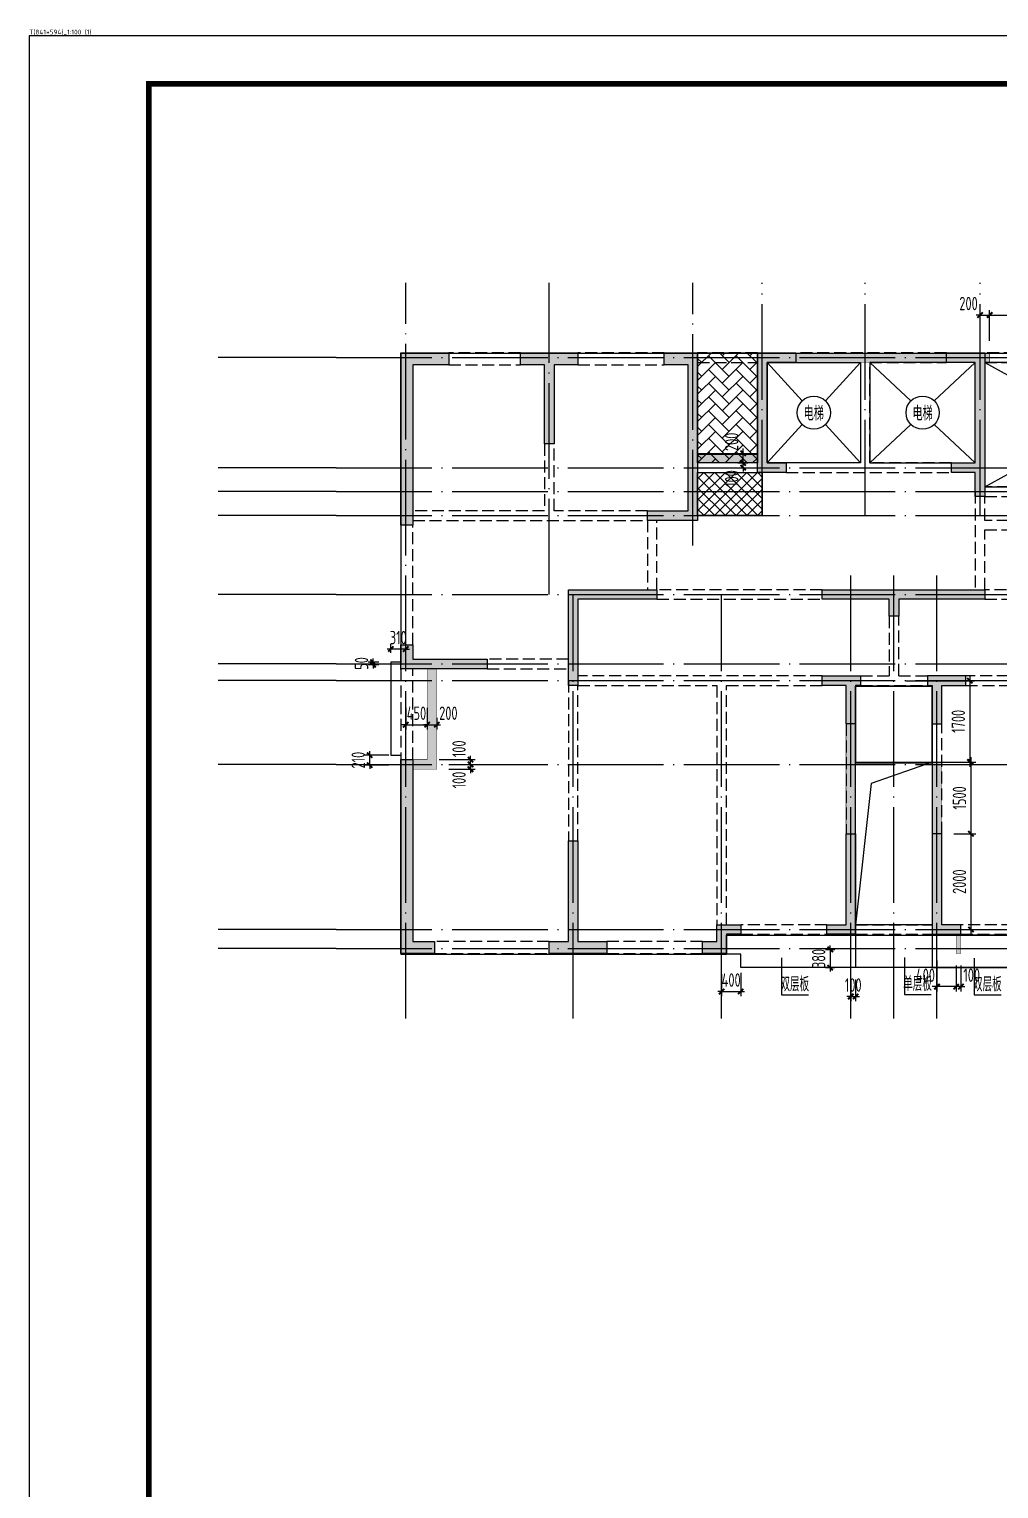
# Model space of a CAD drawing. Extents: x 154268 to 5133249, y -1832900 to 601179.
# Drawn here: x 638504 to 658761, y 570678 to 601179 of the extents above; entities that cross this region are included whole.
import ezdxf
from ezdxf.enums import TextEntityAlignment as Align

# ---------------------------------------------------------------- set-up
doc = ezdxf.new("R2010")
doc.units = 0
doc.header["$LTSCALE"] = 1000
doc.linetypes.add('DASH', pattern=[0.35, 0.25, -0.1])
doc.linetypes.add('DOTE', pattern=[2.42, 2, -0.2, 0.02, -0.2])
doc.layers.add('_TSZ_PLOT_MARK', color=1, linetype='Continuous', plot=False)
for name, color, linetype in [('A-ANNO-AXIS', 94, 'Continuous'), ('A-ANNO-DOTE', 15, 'DOTE'), ('A-ANNO-TITLE', 3, 'Continuous'), ('DIM', 3, 'Continuous'), ('HATCH', 254, 'Continuous'), ('S-BASE-SING-实线', 7, 'Continuous'), ('S-BEAM-实线', 4, 'Continuous'), ('S-FLOOR-楼板', 52, 'Continuous'), ('S-FLOOR-说明', 7, 'Continuous'), ('S-HOLE-洞口', 20, 'Continuous'), ('S-STAIR-实线', 7, 'Continuous'), ('S-WALL-砼墙', 60, 'Continuous'), ('一体浇筑', 1, 'Continuous')]:
    doc.layers.add(name, color=color, linetype=linetype)
doc.styles.add('_TSZ_PLOT_MARK', font='tssdeng.shx', dxfattribs={"width": 0.7, "bigfont": 'tssdchn.shx'})
doc.styles.add('DIM_FONT', font='SIMPLEX', dxfattribs={"width": 0.7, "bigfont": 'GBCBIG'})
doc.styles.add('TSSD_Dimension', font='tssdeng.shx', dxfattribs={"width": 0.7, "bigfont": 'Hztxt.shx'})
doc.styles.add('TSSD_Label', font='tssdeng.shx', dxfattribs={"width": 0.7, "bigfont": 'hztxt.shx'})
doc.dimstyles.new('TSSD_100_100$0', dxfattribs={"dimtxt": 280, "dimasz": 80, "dimexe": 100, "dimexo": 250, "dimgap": 100, "dimtad": 1, "dimdec": 0, "dimzin": 0, "dimdsep": 46, "dimtxsty": 'TSSD_Dimension', "dimblk": 'ARCHTICK', "dimcen": 0, "dimdle": 100, "dimclrd": 3, "dimclre": 3, "dimclrt": 7, "dimadec": 0, "dimazin": 0, "dimtfac": 1, "dimtdec": 0, "dimtix": 1, "dimtmove": 2, "dimatfit": 3, "dimldrblk": 'ARCHTICK', "dimfxl": 100, "dimtolj": 1, "dimtzin": 0, "dimarcsym": 0})

# ---------------------------------------------------------------- blocks, each defined once
blk = doc.blocks.new('T4zw1')
at = {"layer": 'A-ANNO-AXIS'}
for p, q in [((1554406, -2340387), (1551941, -2340387)), ((1554406, -2342687), (1551941, -2342687)), ((1554406, -2343187), (1551941, -2343187)), ((1554406, -2343687), (1551941, -2343687)), ((1554406, -2345337), (1551941, -2345337)), ((1554406, -2346787), (1551941, -2346787)), ((1554406, -2347137), (1551941, -2347137)), ((1554406, -2348887), (1551941, -2348887)), ((1554406, -2352337), (1551941, -2352337)), ((1554406, -2352737), (1551941, -2352737))]:
    blk.add_line(p, q, dxfattribs=at)
at = {"layer": 'A-ANNO-DOTE'}
for p, q in [((1555857, -2354199), (1555857, -2338823)), ((1558857, -2345337), (1558857, -2338823)), ((1561857, -2344316), (1561857, -2338823)), ((1563307, -2343687), (1563307, -2338823)), ((1565457, -2343687), (1565457, -2338823)), ((1567857, -2343687), (1567857, -2338823)), ((1554406, -2340387), (1601542, -2340387)), ((1554406, -2342687), (1596363, -2342687)), ((1554406, -2343187), (1601542, -2343187)), ((1554406, -2343687), (1601542, -2343687)), ((1565157, -2354199), (1565157, -2344891)), ((1566057, -2354199), (1566057, -2344891)), ((1566957, -2354199), (1566957, -2344891)), ((1554406, -2345337), (1601542, -2345337)), ((1559357, -2354199), (1559357, -2345337)), ((1562457, -2354199), (1562457, -2345337)), ((1554406, -2346787), (1601542, -2346787)), ((1554406, -2347137), (1601542, -2347137)), ((1554406, -2348887), (1601542, -2348887)), ((1554406, -2352337), (1601542, -2352337)), ((1554406, -2352737), (1601542, -2352737))]:
    blk.add_line(p, q, dxfattribs=at)
blk = doc.blocks.new('T4sbzpm1')
at = {"layer": 'S-BEAM-实线', "linetype": 'DASH'}
for p, q in [((2500, 12550), (1000, 12550)), ((5500, 12550), (3700, 12550)), ((7450, 12550), (6200, 12550)), ((11400, 12550), (8250, 12550)), ((16350, 12550), (12200, 12550)), ((1000, 12300), (2500, 12300)), ((3700, 12300), (5500, 12300)), ((6200, 12350), (7450, 12350)), ((8250, 12350), (9600, 12350)), ((9600, 12350), (9600, 10250)), ((9800, 10250), (9800, 12350)), ((9800, 12350), (11400, 12350)), ((12200, 12350), (16350, 12350)), ((3000, 10650), (3000, 9250)), ((3200, 9250), (3200, 10650)), ((7450, 10250), (6200, 10250)), ((9600, 10250), (8050, 10250)), ((11500, 10250), (9800, 10250)), ((6200, 10050), (7450, 10050)), ((8050, 10050), (11500, 10050)), ((12000, 9650), (12000, 7600)), ((15500, 9750), (12200, 9750)), ((12200, 9550), (13400, 9550)), ((12200, 9050), (12200, 9550)), ((3000, 9250), (250, 9250)), ((5150, 9250), (3200, 9250)), ((0, 8950), (0, 6450)), ((250, 9050), (5150, 9050)), ((250, 6450), (250, 8950)), ((5150, 9050), (5150, 7600)), ((5350, 7600), (5350, 9050)), ((13400, 9050), (12200, 9050)), ((12200, 8850), (16900, 8850)), ((12200, 7600), (12200, 8850)), ((8800, 7600), (5350, 7600)), ((5350, 7400), (8800, 7400)), ((16500, 7600), (12200, 7600)), ((12200, 7400), (16500, 7400)), ((10200, 7050), (10200, 5800)), ((10400, 5800), (10400, 7050)), ((3500, 6150), (1800, 6150)), ((0, 5950), (0, 4050)), ((250, 4050), (250, 5950)), ((1800, 5950), (3500, 5950)), ((8800, 5800), (3700, 5800)), ((9600, 5800), (10200, 5800)), ((10400, 5800), (11000, 5800)), ((16900, 5800), (11800, 5800)), ((3500, 5700), (3500, 2350)), ((3700, 5600), (6600, 5600)), ((3700, 2350), (3700, 5600)), ((6600, 5600), (6600, 600)), ((6800, 600), (6800, 5600)), ((6800, 5600), (8800, 5600)), ((9600, 5600), (11000, 5600)), ((11800, 5600), (13800, 5600)), ((9300, 4800), (9300, 2500)), ((9500, 2500), (9500, 4800)), ((11100, 4800), (11100, 2500)), ((11300, 2500), (11300, 4800)), ((8900, 600), (7100, 600)), ((7100, 400), (8900, 400)), ((9500, 600), (11100, 600)), ((9500, 400), (11100, 400)), ((13500, 600), (11700, 600)), ((11700, 400), (13500, 400)), ((3100, 250), (700, 250)), ((700, 0), (3100, 0)), ((6300, 250), (4300, 250)), ((4300, 0), (6300, 0))]:
    blk.add_line(p, q, dxfattribs=at)
at = {"layer": 'S-WALL-砼墙'}
for points in [[(0, 12550), (1000, 12550), (1000, 12300), (250, 12300), (250, 8950), (0, 8950)], [(2500, 12300), (2500, 12550), (3700, 12550), (3700, 12300), (3200, 12300), (3200, 10650), (3000, 10650), (3000, 12300)], [(5500, 12300), (5500, 12550), (6200, 12550), (6200, 9050), (5150, 9050), (5150, 9250), (6000, 9250), (6000, 12300)], [(7450, 12550), (8250, 12550), (8250, 12350), (7650, 12350), (7650, 10250), (8050, 10250), (8050, 10050), (7450, 10050)], [(11400, 12550), (12200, 12550), (12200, 9550), (12000, 9550), (12000, 10050), (11500, 10050), (11500, 10250), (12000, 10250), (12000, 12350), (11400, 12350)], [(3500, 7600), (5350, 7600), (5350, 7400), (3700, 7400), (3700, 5600), (3500, 5600)], [(8800, 7400), (8800, 7600), (12200, 7600), (12200, 7400), (10400, 7400), (10400, 7050), (10200, 7050), (10200, 7400)], [(0, 6450), (250, 6450), (250, 6150), (1800, 6150), (1800, 5950), (0, 5950)], [(8800, 5600), (8800, 5800), (9600, 5800), (9600, 5600), (9500, 5600), (9500, 4800), (9300, 4800), (9300, 5600)], [(11800, 5600), (11800, 5800), (11000, 5800), (11000, 5600), (11100, 5600), (11100, 4800), (11300, 4800), (11300, 5600)], [(0, 4050), (250, 4050), (250, 250), (700, 250), (700, 0), (0, 0)], [(8900, 400), (8900, 600), (9300, 600), (9300, 2500), (9500, 2500), (9500, 400)], [(11700, 400), (11700, 600), (11300, 600), (11300, 2500), (11100, 2500), (11100, 400)], [(3500, 2350), (3700, 2350), (3700, 250), (4300, 250), (4300, 0), (3100, 0), (3100, 250), (3500, 250)], [(6300, 0), (6300, 250), (6600, 250), (6600, 600), (7100, 600), (7100, 400), (6800, 400), (6800, 0)]]:
    blk.add_lwpolyline(points, close=True, dxfattribs=at)
blk = doc.blocks.new('T4bzdk1')
at = {"layer": 'S-FLOOR-楼板'}
h = blk.add_hatch(dxfattribs=at)
h.set_pattern_fill('AR-HBONE', color=253, scale=2)
h.set_pattern_definition([(45, (-3309822.9, 1944985.86), (3e-14, 287.368196), [609.6, -203.2]), (135, (-3309679.22, 1945129.54), (3e-14, 287.368196), [609.6, -203.2])])
h.paths.add_polyline_path([(6100, 12450), (7350, 12450), (7350, 10150), (6100, 10150)])
h = blk.add_hatch(dxfattribs=at)
h.set_pattern_fill('ANSI37', color=256, scale=50, style=0)
h.set_pattern_definition([(45, (-532680.68, 1976783.45), (-112.253202, 112.253202), []), (135, (-532680.68, 1976783.45), (-112.253202, -112.253202), [])])
h.paths.add_polyline_path([(6100, 9950), (7450, 9950), (7450, 9050), (6100, 9050)])
for points in [[(6100, 12450), (7350, 12450), (7350, 10150), (6100, 10150)], [(6100, 9950), (7450, 9950), (7450, 9050), (6100, 9050)]]:
    blk.add_lwpolyline(points, close=True, dxfattribs=at)
at = {"layer": 'S-HOLE-洞口'}
blk.add_lwpolyline([(9400, 3900), (11000, 3900), (11000, 500), (9400, 500)], close=True, dxfattribs=at)
blk.add_lwpolyline([(11000, 3900), (9724.8, 3448.3), (9400, 500)], dxfattribs=at)
at = {"layer": 'S-STAIR-实线'}
for p, q in [((7550, 12250), (8281.8, 11446.2)), ((9500, 12250), (8770.2, 11447.1)), ((9700, 12250), (10556, 11446.9)), ((11044, 11446.9), (11900, 12250)), ((12100, 12250), (14146.3, 11118)), ((8282.6, 10952.9), (7552.9, 10150)), ((8769.7, 10952.4), (9500, 10150)), ((9700, 10150), (10556, 10953.1)), ((11044, 10953.1), (11900, 10150)), ((12100, 9650), (14146.3, 10782))]:
    blk.add_line(p, q, dxfattribs=at)
for points in [[(7552.9, 12250), (9500, 12250), (9500, 10150), (7552.9, 10150)], [(11900, 12250), (9700, 12250), (9700, 10150), (11900, 10150)], [(16800, 12250), (12100, 12250), (12100, 9650), (16800, 9650)]]:
    blk.add_lwpolyline(points, close=True, dxfattribs=at)
at = {"layer": 'S-STAIR-实线', "linetype": 'Continuous'}
for centre in [(8526.4, 11200), (10800, 11200)]:
    blk.add_circle(centre, 347.1, dxfattribs=at)
at = {"layer": 'S-STAIR-实线', "linetype": 'Continuous', "style": 'TSSD_Label', "width": 0.7}
for p in [(8526.4, 11200), (10800, 11200)]:
    blk.add_text('电梯', height=300, dxfattribs=at).set_placement(p, align=Align.MIDDLE)
blk = doc.blocks.new('_ArchTick')
at = {"color": 0, "linetype": 'ByBlock', "const_width": 0.5}
blk.add_lwpolyline([(-0.71, -0.71), (0.71, 0.71)], dxfattribs=at)
blk = doc.blocks.new('*D5233')
at = {"layer": 'Defpoints', "color": 0, "transparency": 16777216}
for p in [(656570, 587565), (656570, 585865), (658155, 585865)]:
    blk.add_point(p, dxfattribs=at)
at = {"layer": 'DIM', "color": 3, "lineweight": -2, "transparency": 16777216}
for p, q in [((656820, 587565), (658255, 587565)), ((658155, 587665), (658155, 585765)), ((656820, 585865), (658255, 585865))]:
    blk.add_line(p, q, dxfattribs=at)
at = {"layer": 'DIM', "color": 3, "lineweight": -2, "transparency": 16777216, "xscale": 80, "yscale": 80, "zscale": 80}
for p, rotation in [((658155, 587565), 90), ((658155, 585865), 270)]:
    blk.add_blockref('_ArchTick', p, dxfattribs=dict(at, rotation=rotation))
at = {"layer": 'DIM', "color": 7, "transparency": 16777216, "insert": (657915, 586715), "char_height": 280, "attachment_point": 5, "rotation": 90, "style": 'TSSD_Dimension'}
blk.add_mtext('\\A1;1700', dxfattribs=at)
blk = doc.blocks.new('*D5356')
at = {"layer": 'Defpoints', "color": 0, "transparency": 16777216}
for p in [(646370, 587245), (646820, 587245), (646820, 586645)]:
    blk.add_point(p, dxfattribs=at)
at = {"layer": 'DIM', "color": 3, "lineweight": -2, "transparency": 16777216}
for p, q in [((646370, 586995), (646370, 586545)), ((646820, 586995), (646820, 586545)), ((646370, 586645), (646290, 586645)), ((646370, 586645), (646820, 586645)), ((646820, 586645), (646900, 586645))]:
    blk.add_line(p, q, dxfattribs=at)
at = {"layer": 'DIM', "color": 3, "lineweight": -2, "transparency": 16777216, "xscale": 80, "yscale": 80, "zscale": 80}
blk.add_blockref('_ArchTick', (646370, 586645), dxfattribs=at)
at = {"layer": 'DIM', "color": 3, "lineweight": -2, "transparency": 16777216, "xscale": 80, "yscale": 80, "zscale": 80, "rotation": 180}
blk.add_blockref('_ArchTick', (646820, 586645), dxfattribs=at)
at = {"layer": 'DIM', "color": 7, "transparency": 16777216, "insert": (646595, 586885), "char_height": 280, "attachment_point": 5, "style": 'TSSD_Dimension'}
blk.add_mtext('\\A1;450', dxfattribs=at)
blk = doc.blocks.new('*D5357')
at = {"layer": 'Defpoints', "color": 0, "transparency": 16777216}
for p in [(646820, 587245), (647020, 587039), (647020, 586645)]:
    blk.add_point(p, dxfattribs=at)
at = {"layer": 'DIM', "color": 3, "lineweight": -2, "transparency": 16777216}
for p, q in [((646820, 586995), (646820, 586545)), ((646820, 586645), (646740, 586645)), ((646820, 586645), (647020, 586645)), ((647020, 586789), (647020, 586545)), ((647020, 586645), (647100, 586645))]:
    blk.add_line(p, q, dxfattribs=at)
at = {"layer": 'DIM', "color": 3, "lineweight": -2, "transparency": 16777216, "xscale": 80, "yscale": 80, "zscale": 80}
blk.add_blockref('_ArchTick', (646820, 586645), dxfattribs=at)
at = {"layer": 'DIM', "color": 3, "lineweight": -2, "transparency": 16777216, "xscale": 80, "yscale": 80, "zscale": 80, "rotation": 180}
blk.add_blockref('_ArchTick', (647020, 586645), dxfattribs=at)
at = {"layer": 'DIM', "color": 7, "transparency": 16777216, "insert": (647261, 586885), "char_height": 280, "attachment_point": 5, "style": 'TSSD_Dimension'}
blk.add_mtext('\\A1;200', dxfattribs=at)
blk = doc.blocks.new('*D5358')
at = {"layer": 'Defpoints', "color": 0, "transparency": 16777216}
for p in [(647022, 585815), (647022, 585715), (647724, 585815)]:
    blk.add_point(p, dxfattribs=at)
at = {"layer": 'DIM', "color": 3, "lineweight": -2, "transparency": 16777216}
for p, q in [((647272, 585815), (647824, 585815)), ((647272, 585715), (647824, 585715)), ((647724, 585815), (647724, 585895)), ((647724, 585715), (647724, 585815)), ((647724, 585715), (647724, 585635))]:
    blk.add_line(p, q, dxfattribs=at)
at = {"layer": 'DIM', "color": 3, "lineweight": -2, "transparency": 16777216, "xscale": 80, "yscale": 80, "zscale": 80}
for p, rotation in [((647724, 585815), 270), ((647724, 585715), 90)]:
    blk.add_blockref('_ArchTick', p, dxfattribs=dict(at, rotation=rotation))
at = {"layer": 'DIM', "color": 7, "transparency": 16777216, "insert": (647484, 585489), "char_height": 280, "attachment_point": 5, "rotation": 90, "style": 'TSSD_Dimension'}
blk.add_mtext('\\A1;100', dxfattribs=at)
blk = doc.blocks.new('*D5359')
at = {"layer": 'Defpoints', "color": 0, "transparency": 16777216}
for p in [(646820, 585915), (647022, 585815), (647724, 585915)]:
    blk.add_point(p, dxfattribs=at)
at = {"layer": 'DIM', "color": 3, "lineweight": -2, "transparency": 16777216}
for p, q in [((647724, 585915), (647724, 585995)), ((647070, 585915), (647824, 585915)), ((647272, 585815), (647824, 585815)), ((647724, 585815), (647724, 585915)), ((647724, 585815), (647724, 585735))]:
    blk.add_line(p, q, dxfattribs=at)
at = {"layer": 'DIM', "color": 3, "lineweight": -2, "transparency": 16777216, "xscale": 80, "yscale": 80, "zscale": 80}
for p, rotation in [((647724, 585915), 270), ((647724, 585815), 90)]:
    blk.add_blockref('_ArchTick', p, dxfattribs=dict(at, rotation=rotation))
at = {"layer": 'DIM', "color": 7, "transparency": 16777216, "insert": (647484, 586141), "char_height": 280, "attachment_point": 5, "rotation": 90, "style": 'TSSD_Dimension'}
blk.add_mtext('\\A1;100', dxfattribs=at)
blk = doc.blocks.new('*D5343')
at = {"layer": 'Defpoints', "color": 0, "transparency": 16777216}
for p in [(657870, 581865), (657970, 581865), (657870, 581171)]:
    blk.add_point(p, dxfattribs=at)
at = {"layer": 'DIM', "color": 3, "lineweight": -2, "transparency": 16777216}
for p, q in [((657870, 581615), (657870, 581071)), ((657970, 581615), (657970, 581071)), ((657870, 581171), (657790, 581171)), ((657970, 581171), (657870, 581171)), ((657970, 581171), (658050, 581171))]:
    blk.add_line(p, q, dxfattribs=at)
at = {"layer": 'DIM', "color": 3, "lineweight": -2, "transparency": 16777216, "xscale": 80, "yscale": 80, "zscale": 80}
blk.add_blockref('_ArchTick', (657870, 581171), dxfattribs=at)
at = {"layer": 'DIM', "color": 3, "lineweight": -2, "transparency": 16777216, "xscale": 80, "yscale": 80, "zscale": 80, "rotation": 180}
blk.add_blockref('_ArchTick', (657970, 581171), dxfattribs=at)
at = {"layer": 'DIM', "color": 7, "transparency": 16777216, "insert": (658195, 581411), "char_height": 280, "attachment_point": 5, "style": 'TSSD_Dimension'}
blk.add_mtext('\\A1;100', dxfattribs=at)
blk = doc.blocks.new('*D5344')
at = {"layer": 'Defpoints', "color": 0, "transparency": 16777216}
for p in [(657470, 581965), (657870, 581865), (657470, 581171)]:
    blk.add_point(p, dxfattribs=at)
at = {"layer": 'DIM', "color": 3, "lineweight": -2, "transparency": 16777216}
for p, q in [((657470, 581715), (657470, 581071)), ((657870, 581615), (657870, 581071)), ((657970, 581171), (657370, 581171))]:
    blk.add_line(p, q, dxfattribs=at)
at = {"layer": 'DIM', "color": 3, "lineweight": -2, "transparency": 16777216, "xscale": 80, "yscale": 80, "zscale": 80, "rotation": 180}
blk.add_blockref('_ArchTick', (657470, 581171), dxfattribs=at)
at = {"layer": 'DIM', "color": 3, "lineweight": -2, "transparency": 16777216, "xscale": 80, "yscale": 80, "zscale": 80}
blk.add_blockref('_ArchTick', (657870, 581171), dxfattribs=at)
at = {"layer": 'DIM', "color": 7, "transparency": 16777216, "insert": (657229, 581411), "char_height": 280, "attachment_point": 5, "style": 'TSSD_Dimension'}
blk.add_mtext('\\A1;400', dxfattribs=at)
blk = doc.blocks.new('*D5365')
at = {"layer": 'Defpoints', "color": 0, "transparency": 16777216}
for p in [(653062, 592115), (653420, 592115), (653062, 592015)]:
    blk.add_point(p, dxfattribs=at)
at = {"layer": 'DIM', "color": 3, "lineweight": -2, "transparency": 16777216}
for p, q in [((653312, 592115), (653520, 592115)), ((653420, 592115), (653420, 592195)), ((653420, 592015), (653420, 592115)), ((653312, 592015), (653520, 592015)), ((653420, 592015), (653420, 591935))]:
    blk.add_line(p, q, dxfattribs=at)
at = {"layer": 'DIM', "color": 3, "lineweight": -2, "transparency": 16777216, "xscale": 80, "yscale": 80, "zscale": 80}
for p, rotation in [((653420, 592115), 270), ((653420, 592015), 90)]:
    blk.add_blockref('_ArchTick', p, dxfattribs=dict(at, rotation=rotation))
at = {"layer": 'DIM', "color": 7, "transparency": 16777216, "insert": (653180, 591789), "char_height": 280, "attachment_point": 5, "rotation": 90, "style": 'TSSD_Dimension'}
blk.add_mtext('\\A1;100', dxfattribs=at)
blk = doc.blocks.new('*D5366')
at = {"layer": 'Defpoints', "color": 0, "transparency": 16777216}
for p in [(653062, 592115), (653095, 592315), (653420, 592315)]:
    blk.add_point(p, dxfattribs=at)
at = {"layer": 'DIM', "color": 3, "lineweight": -2, "transparency": 16777216}
for p, q in [((653420, 592015), (653420, 592415)), ((653312, 592115), (653520, 592115)), ((653345, 592315), (653520, 592315))]:
    blk.add_line(p, q, dxfattribs=at)
at = {"layer": 'DIM', "color": 3, "lineweight": -2, "transparency": 16777216, "xscale": 80, "yscale": 80, "zscale": 80}
for p, rotation in [((653420, 592315), 90), ((653420, 592115), 270)]:
    blk.add_blockref('_ArchTick', p, dxfattribs=dict(at, rotation=rotation))
at = {"layer": 'DIM', "color": 7, "transparency": 16777216, "insert": (653180, 592556), "char_height": 280, "attachment_point": 5, "rotation": 90, "style": 'TSSD_Dimension'}
blk.add_mtext('\\A1;200', dxfattribs=at)
blk = doc.blocks.new('*D5367')
at = {"layer": 'Defpoints', "color": 0, "transparency": 16777216}
for p in [(657570, 585865), (657570, 584365), (658179, 584365)]:
    blk.add_point(p, dxfattribs=at)
at = {"layer": 'DIM', "color": 3, "lineweight": -2, "transparency": 16777216}
for p, q in [((658179, 585965), (658179, 584265)), ((657820, 585865), (658279, 585865)), ((657820, 584365), (658279, 584365))]:
    blk.add_line(p, q, dxfattribs=at)
at = {"layer": 'DIM', "color": 3, "lineweight": -2, "transparency": 16777216, "xscale": 80, "yscale": 80, "zscale": 80}
for p, rotation in [((658179, 585865), 90), ((658179, 584365), 270)]:
    blk.add_blockref('_ArchTick', p, dxfattribs=dict(at, rotation=rotation))
at = {"layer": 'DIM', "color": 7, "transparency": 16777216, "insert": (657939, 585115), "char_height": 280, "attachment_point": 5, "rotation": 90, "style": 'TSSD_Dimension'}
blk.add_mtext('\\A1;1500', dxfattribs=at)
blk = doc.blocks.new('*D5368')
at = {"layer": 'Defpoints', "color": 0, "transparency": 16777216}
for p in [(657570, 584365), (657470, 582365), (658179, 582365)]:
    blk.add_point(p, dxfattribs=at)
at = {"layer": 'DIM', "color": 3, "lineweight": -2, "transparency": 16777216}
for p, q in [((658179, 584465), (658179, 582265)), ((657820, 584365), (658279, 584365)), ((657720, 582365), (658279, 582365))]:
    blk.add_line(p, q, dxfattribs=at)
at = {"layer": 'DIM', "color": 3, "lineweight": -2, "transparency": 16777216, "xscale": 80, "yscale": 80, "zscale": 80}
for p, rotation in [((658179, 584365), 90), ((658179, 582365), 270)]:
    blk.add_blockref('_ArchTick', p, dxfattribs=dict(at, rotation=rotation))
at = {"layer": 'DIM', "color": 7, "transparency": 16777216, "insert": (657939, 583365), "char_height": 280, "attachment_point": 5, "rotation": 90, "style": 'TSSD_Dimension'}
blk.add_mtext('\\A1;2000', dxfattribs=at)
blk = doc.blocks.new('*D5381')
at = {"layer": 'Defpoints', "color": 0, "transparency": 16777216}
for p in [(658570, 595206), (658370, 594415), (658570, 594415)]:
    blk.add_point(p, dxfattribs=at)
at = {"layer": 'DIM', "color": 3, "lineweight": -2, "transparency": 16777216}
for p, q in [((658370, 595206), (658290, 595206)), ((658370, 594665), (658370, 595306)), ((658370, 595206), (658570, 595206)), ((658570, 594665), (658570, 595306)), ((658570, 595206), (658650, 595206))]:
    blk.add_line(p, q, dxfattribs=at)
at = {"layer": 'DIM', "color": 3, "lineweight": -2, "transparency": 16777216, "xscale": 80, "yscale": 80, "zscale": 80}
blk.add_blockref('_ArchTick', (658370, 595206), dxfattribs=at)
at = {"layer": 'DIM', "color": 3, "lineweight": -2, "transparency": 16777216, "xscale": 80, "yscale": 80, "zscale": 80, "rotation": 180}
blk.add_blockref('_ArchTick', (658570, 595206), dxfattribs=at)
at = {"layer": 'DIM', "color": 7, "transparency": 16777216, "insert": (658129, 595446), "char_height": 280, "attachment_point": 5, "style": 'TSSD_Dimension'}
blk.add_mtext('\\A1;200', dxfattribs=at)
blk = doc.blocks.new('*D5382')
at = {"layer": 'Defpoints', "color": 0, "transparency": 16777216}
for p in [(660170, 595206), (658570, 594415), (660170, 594415)]:
    blk.add_point(p, dxfattribs=at)
at = {"layer": 'DIM', "color": 3, "lineweight": -2, "transparency": 16777216}
for p, q in [((658470, 595206), (660270, 595206)), ((658570, 594665), (658570, 595306)), ((660170, 594665), (660170, 595306))]:
    blk.add_line(p, q, dxfattribs=at)
at = {"layer": 'DIM', "color": 3, "lineweight": -2, "transparency": 16777216, "xscale": 80, "yscale": 80, "zscale": 80, "rotation": 180}
blk.add_blockref('_ArchTick', (658570, 595206), dxfattribs=at)
at = {"layer": 'DIM', "color": 3, "lineweight": -2, "transparency": 16777216, "xscale": 80, "yscale": 80, "zscale": 80}
blk.add_blockref('_ArchTick', (660170, 595206), dxfattribs=at)
at = {"layer": 'DIM', "color": 7, "transparency": 16777216, "insert": (659370, 595446), "char_height": 280, "attachment_point": 5, "style": 'TSSD_Dimension'}
blk.add_mtext('\\A1;1600', dxfattribs=at)
blk = doc.blocks.new('*D4733')
at = {"layer": 'Defpoints', "color": 0, "transparency": 16777216}
for p in [(6700, -168), (7100, -140), (7100, -780)]:
    blk.add_point(p, dxfattribs=at)
at = {"layer": 'DIM', "color": 3, "lineweight": -2, "transparency": 16777216}
for p, q in [((6700, -418), (6700, -880)), ((7100, -390), (7100, -880)), ((6700, -780), (6620, -780)), ((6700, -780), (7100, -780)), ((7100, -780), (7180, -780))]:
    blk.add_line(p, q, dxfattribs=at)
at = {"layer": 'DIM', "color": 3, "lineweight": -2, "transparency": 16777216, "xscale": 80, "yscale": 80, "zscale": 80}
blk.add_blockref('_ArchTick', (6700, -780), dxfattribs=at)
at = {"layer": 'DIM', "color": 3, "lineweight": -2, "transparency": 16777216, "xscale": 80, "yscale": 80, "zscale": 80, "rotation": 180}
blk.add_blockref('_ArchTick', (7100, -780), dxfattribs=at)
at = {"layer": 'DIM', "color": 7, "transparency": 16777216, "insert": (6900, -540), "char_height": 280, "attachment_point": 5, "style": 'TSSD_Dimension'}
blk.add_mtext('\\A1;400', dxfattribs=at)
blk = doc.blocks.new('*D4734')
at = {"layer": 'Defpoints', "color": 0, "transparency": 16777216}
for p in [(8622, 100), (8622, -280), (8969, -280)]:
    blk.add_point(p, dxfattribs=at)
at = {"layer": 'DIM', "color": 3, "lineweight": -2, "transparency": 16777216}
for p, q in [((8872, 100), (9069, 100)), ((8969, 100), (8969, 180)), ((8969, 100), (8969, -280)), ((8872, -280), (9069, -280)), ((8969, -280), (8969, -360))]:
    blk.add_line(p, q, dxfattribs=at)
at = {"layer": 'DIM', "color": 3, "lineweight": -2, "transparency": 16777216, "xscale": 80, "yscale": 80, "zscale": 80}
for p, rotation in [((8969, 100), 270), ((8969, -280), 90)]:
    blk.add_blockref('_ArchTick', p, dxfattribs=dict(at, rotation=rotation))
at = {"layer": 'DIM', "color": 7, "transparency": 16777216, "insert": (8729, -90), "char_height": 280, "attachment_point": 5, "rotation": 90, "style": 'TSSD_Dimension'}
blk.add_mtext('\\A1;380', dxfattribs=at)
blk = doc.blocks.new('*D4735')
at = {"layer": 'Defpoints', "color": 0, "transparency": 16777216}
for p in [(9400, -280), (9500, -280), (9500, -884)]:
    blk.add_point(p, dxfattribs=at)
at = {"layer": 'DIM', "color": 3, "lineweight": -2, "transparency": 16777216}
for p, q in [((9400, -530), (9400, -984)), ((9500, -530), (9500, -984)), ((9400, -884), (9320, -884)), ((9400, -884), (9500, -884)), ((9500, -884), (9580, -884))]:
    blk.add_line(p, q, dxfattribs=at)
at = {"layer": 'DIM', "color": 3, "lineweight": -2, "transparency": 16777216, "xscale": 80, "yscale": 80, "zscale": 80}
blk.add_blockref('_ArchTick', (9400, -884), dxfattribs=at)
at = {"layer": 'DIM', "color": 3, "lineweight": -2, "transparency": 16777216, "xscale": 80, "yscale": 80, "zscale": 80, "rotation": 180}
blk.add_blockref('_ArchTick', (9500, -884), dxfattribs=at)
at = {"layer": 'DIM', "color": 7, "transparency": 16777216, "insert": (9450, -644), "char_height": 280, "attachment_point": 5, "style": 'TSSD_Dimension'}
blk.add_mtext('\\A1;100', dxfattribs=at)
blk = doc.blocks.new('*D4744')
at = {"layer": 'Defpoints', "color": 0, "transparency": 16777216}
for p in [(-652, 4160), (0, 4160), (0, 3950)]:
    blk.add_point(p, dxfattribs=at)
at = {"layer": 'DIM', "color": 3, "lineweight": -2, "transparency": 16777216}
for p, q in [((-250, 4160), (-752, 4160)), ((-652, 4160), (-652, 4240)), ((-652, 3950), (-652, 4160)), ((-250, 3950), (-752, 3950)), ((-652, 3950), (-652, 3870))]:
    blk.add_line(p, q, dxfattribs=at)
at = {"layer": 'DIM', "color": 3, "lineweight": -2, "transparency": 16777216, "xscale": 80, "yscale": 80, "zscale": 80}
for p, rotation in [((-652, 4160), 270), ((-652, 3950), 90)]:
    blk.add_blockref('_ArchTick', p, dxfattribs=dict(at, rotation=rotation))
at = {"layer": 'DIM', "color": 7, "transparency": 16777216, "insert": (-892, 4055), "char_height": 280, "attachment_point": 5, "rotation": 90, "style": 'TSSD_Dimension'}
blk.add_mtext('\\A1;210', dxfattribs=at)
blk = doc.blocks.new('*D4745')
at = {"layer": 'Defpoints', "color": 0, "transparency": 16777216}
for p in [(-583, 6050), (-210, 6100), (-210, 6050)]:
    blk.add_point(p, dxfattribs=at)
at = {"layer": 'DIM', "color": 3, "lineweight": -2, "transparency": 16777216}
for p, q in [((-583, 6100), (-583, 6180)), ((-460, 6100), (-683, 6100)), ((-460, 6050), (-683, 6050)), ((-583, 6100), (-583, 6050)), ((-583, 6050), (-583, 5970))]:
    blk.add_line(p, q, dxfattribs=at)
at = {"layer": 'DIM', "color": 3, "lineweight": -2, "transparency": 16777216, "xscale": 80, "yscale": 80, "zscale": 80}
for p, rotation in [((-583, 6100), 270), ((-583, 6050), 90)]:
    blk.add_blockref('_ArchTick', p, dxfattribs=dict(at, rotation=rotation))
at = {"layer": 'DIM', "color": 7, "transparency": 16777216, "insert": (-823, 6075), "char_height": 280, "attachment_point": 5, "rotation": 90, "style": 'TSSD_Dimension'}
blk.add_mtext('\\A1;50', dxfattribs=at)
blk = doc.blocks.new('*D4746')
at = {"layer": 'Defpoints', "color": 0, "transparency": 16777216}
for p in [(-210, 6376), (-210, 6050), (100, 6050)]:
    blk.add_point(p, dxfattribs=at)
at = {"layer": 'DIM', "color": 3, "lineweight": -2, "transparency": 16777216}
for p, q in [((-210, 6300), (-210, 6476)), ((100, 6300), (100, 6476)), ((-210, 6376), (-290, 6376)), ((100, 6376), (-210, 6376)), ((100, 6376), (180, 6376))]:
    blk.add_line(p, q, dxfattribs=at)
at = {"layer": 'DIM', "color": 3, "lineweight": -2, "transparency": 16777216, "xscale": 80, "yscale": 80, "zscale": 80}
blk.add_blockref('_ArchTick', (-210, 6376), dxfattribs=at)
at = {"layer": 'DIM', "color": 3, "lineweight": -2, "transparency": 16777216, "xscale": 80, "yscale": 80, "zscale": 80, "rotation": 180}
blk.add_blockref('_ArchTick', (100, 6376), dxfattribs=at)
at = {"layer": 'DIM', "color": 7, "transparency": 16777216, "insert": (-55, 6616), "char_height": 280, "attachment_point": 5, "style": 'TSSD_Dimension'}
blk.add_mtext('\\A1;310', dxfattribs=at)
blk = doc.blocks.new('2T4bx')
at = {"color": 1}
for points in [[(0, 4050), (0, 4050), (0, 0), (6800, 0), (6800, 400), (9500, 400), (9500, 5600), (11100, 5600), (11100, 400), (13800, 400)], [(17100, 12550), (7450, 12550), (7450, 10450), (6200, 10450), (6200, 12550), (0, 12550), (0, 6050)], [(0, 5950), (0, 5950), (0, 6100), (-210, 6100), (-210, 4160), (0, 4160), (0, 4050), (0, 4050)]]:
    blk.add_lwpolyline(points, dxfattribs=at)
at = {"color": 2}
for points in [[(6200, 10450), (7450, 10450), (7450, 12550), (6200, 12550)], [(9500, 400), (9500, -280), (7100, -280), (7100, 0), (6800, 0), (6800, 400)], [(7100, -280), (7100, 0), (6800, 0), (6800, 400), (13800, 400), (13800, 0), (14300, 0), (14300, -280)], [(11100, 400), (11100, 0), (11100, 0), (11100, -280), (14300, -280), (14300, 0), (13800, 0), (13800, 400)]]:
    blk.add_lwpolyline(points, close=True, dxfattribs=at)
at = {"color": 1}
blk.add_lwpolyline([(9500, 4000), (11100, 4000), (11100, 5600), (9500, 5600)], close=True, dxfattribs=at)
at = {"layer": 'S-BASE-SING-实线', "color": 3}
for p, q in [((7953.7, -79.4), (7953.7, -847.4)), ((10518.7, -71.4), (10518.7, -839.4)), ((11977, -82.3), (11977, -850.3)), ((7953.7, -847.4), (8516.3, -847.4)), ((10518.7, -839.4), (11081.2, -839.4)), ((11977, -850.3), (12539.5, -850.3))]:
    blk.add_line(p, q, dxfattribs=at)
at = {"layer": 'S-FLOOR-说明', "style": 'DIM_FONT', "width": 0.7}
for s, p in [('双层板', (8229.3, -775.9)), ('单层板', (10794.2, -768)), ('双层板', (12252.5, -778.9))]:
    blk.add_text(s, height=300, dxfattribs=at).set_placement(p, align=Align.CENTER)
at = {"layer": 'DIM'}
for base, p1, p2, picture, middle in [((-210, 6376), (100, 6050), (-210, 6050), '*D4746', (-55, 6616)), ((7100, -779.6), (6700, -167.5), (7100, -140), '*D4733', (6900, -539.6)), ((9500, -883.6), (9400, -280), (9500, -280), '*D4735', (9450, -643.6))]:
    dim = blk.add_linear_dim(base=base, p1=p1, p2=p2, dimstyle='TSSD_100_100$0', dxfattribs=at)
    dim.commit()
    dim.dimension.update_dxf_attribs({"geometry": picture, "text_midpoint": middle})
for base, p1, p2, picture, middle in [((-582.6, 6050), (-210, 6100), (-210, 6050), '*D4745', (-822.6, 6075)), ((-651.6, 4160), (0, 3950), (0, 4160), '*D4744', (-891.6, 4055)), ((8968.6, -280), (8621.8, 100), (8621.8, -280), '*D4734', (8728.6, -90))]:
    dim = blk.add_linear_dim(base=base, p1=p1, p2=p2, angle=90, dimstyle='TSSD_100_100$0', dxfattribs=at)
    dim.commit()
    dim.dimension.update_dxf_attribs({"geometry": picture, "text_midpoint": middle})

msp = doc.modelspace()

# ---------------------------------------------------------------- hatches: boundary and pattern name
at = {"layer": 'HATCH'}
h = msp.add_hatch(color=253, dxfattribs=at)
h.paths.add_polyline_path([(672269.6, 581865.2), (672269.6, 582065.2), (671969.6, 582065.2), (671969.6, 582465.2), (671469.6, 582465.2), (671469.6, 582265.2), (671769.6, 582265.2), (671769.6, 581865.2)])
h.paths.add_polyline_path([(674969.6, 584365.2), (674769.6, 584365.2), (674769.6, 582065.2), (674269.6, 582065.2), (674269.6, 581865.2), (675569.6, 581865.2), (675569.6, 582065.2), (674969.6, 582065.2)])
h.paths.add_polyline_path([(675369.6, 589265.2), (675369.6, 589465.2), (674769.6, 589465.2), (674769.6, 587465.2), (674969.6, 587465.2), (674969.6, 589265.2)])
h.paths.add_polyline_path([(675519.6, 594215.2), (675519.6, 594415.2), (674769.6, 594415.2), (674769.6, 591615.2), (673419.6, 591615.2), (673419.6, 591415.2), (674769.6, 591415.2), (674769.6, 590715.2), (674969.6, 590715.2), (674969.6, 591415.2), (676369.6, 591415.2), (676369.6, 591615.2), (674969.6, 591615.2), (674969.6, 594215.2)])
h.paths.add_polyline_path([(680469.6, 594415.2), (679669.6, 594415.2), (679669.6, 591415.2), (679869.6, 591415.2), (679869.6, 591915.2), (680369.6, 591915.2), (680369.6, 592115.2), (679869.6, 592115.2), (679869.6, 594215.2), (680469.6, 594215.2)])
h.paths.add_polyline_path([(684419.6, 594415.2), (683619.6, 594415.2), (683619.6, 594215.2), (684219.6, 594215.2), (684219.6, 592115.2), (683819.6, 592115.2), (683819.6, 591915.2), (684419.6, 591915.2)])
h.paths.add_polyline_path([(683069.6, 589265.2), (683069.6, 589465.2), (679669.6, 589465.2), (679669.6, 589265.2), (681469.6, 589265.2), (681469.6, 588915.2), (681669.6, 588915.2), (681669.6, 589265.2)])
h.paths.add_polyline_path([(677569.6, 581865.2), (677569.6, 582065.2), (677869.6, 582065.2), (677869.6, 582465.2), (678369.6, 582465.2), (678369.6, 582265.2), (678069.6, 582265.2), (678069.6, 581865.2)])
h.paths.add_polyline_path([(680169.6, 582265.2), (680169.6, 582465.2), (680569.6, 582465.2), (680569.6, 584365.2), (680769.6, 584365.2), (680769.6, 582265.2)])
h.paths.add_polyline_path([(682969.6, 582265.2), (682969.6, 582465.2), (682569.6, 582465.2), (682569.6, 584365.2), (682369.6, 584365.2), (682369.6, 582265.2)])
h.paths.add_polyline_path([(680069.6, 587465.2), (680069.6, 587665.2), (680869.6, 587665.2), (680869.6, 587465.2), (680769.6, 587465.2), (680769.6, 586665.2), (680569.6, 586665.2), (680569.6, 587465.2)])
h.paths.add_polyline_path([(683069.6, 587465.2), (683069.6, 587665.2), (682269.6, 587665.2), (682269.6, 587465.2), (682369.6, 587465.2), (682369.6, 586665.2), (682569.6, 586665.2), (682569.6, 587465.2)])
h.paths.add_polyline_path([(685569.6, 581865.2), (685569.6, 582115.2), (685269.6, 582115.2), (685269.6, 582465.2), (684769.6, 582465.2), (684769.6, 582265.2), (685069.6, 582265.2), (685069.6, 581865.2)])
h.paths.add_polyline_path([(688369.6, 584215.2), (688169.6, 584215.2), (688169.6, 582115.2), (687569.6, 582115.2), (687569.6, 581865.2), (688769.6, 581865.2), (688769.6, 582115.2), (688369.6, 582115.2)])
h.paths.add_polyline_path([(688369.6, 589465.2), (686519.6, 589465.2), (686519.6, 589265.2), (688169.6, 589265.2), (688169.6, 587465.2), (688369.6, 587465.2)])
h.paths.add_polyline_path([(686369.6, 594165.2), (686369.6, 594415.2), (685669.6, 594415.2), (685669.6, 590915.2), (686719.6, 590915.2), (686719.6, 591115.2), (685869.6, 591115.2), (685869.6, 594165.2)])
h.paths.add_polyline_path([(689369.6, 594165.2), (689369.6, 594415.2), (688169.6, 594415.2), (688169.6, 594165.2), (688669.6, 594165.2), (688669.6, 592515.2), (688869.6, 592515.2), (688869.6, 594165.2)])
h.paths.add_polyline_path([(691869.6, 594415.2), (690869.6, 594415.2), (690869.6, 594165.2), (691619.6, 594165.2), (691619.6, 590815.2), (691869.6, 590815.2)])
h.paths.add_polyline_path([(691869.6, 588315.2), (691619.6, 588315.2), (691619.6, 588015.2), (690069.6, 588015.2), (690069.6, 587815.2), (691869.6, 587815.2)])
h.paths.add_polyline_path([(691869.6, 585915.2), (691619.6, 585915.2), (691619.6, 582115.2), (691169.6, 582115.2), (691169.6, 581865.2), (691869.6, 581865.2)])
h.paths.add_polyline_path([(668969.6, 584965.2), (669169.6, 584965.2), (669169.6, 582465.2), (669669.6, 582465.2), (669669.6, 582265.2), (668469.6, 582265.2), (668469.6, 582465.2), (668969.6, 582465.2)])
h.paths.add_polyline_path([(668169.6, 591415.2), (668169.6, 591615.2), (669969.6, 591615.2), (669969.6, 591415.2), (669169.6, 591415.2), (669169.6, 588015.2), (668969.6, 588015.2), (668969.6, 591415.2)])
h.paths.add_polyline_path([(665869.6, 581865.2), (665869.6, 582065.2), (666169.6, 582065.2), (666169.6, 582465.2), (666669.6, 582465.2), (666669.6, 582265.2), (666369.6, 582265.2), (666369.6, 581865.2)])
h.paths.add_polyline_path([(663169.6, 584365.2), (663369.6, 584365.2), (663369.6, 582065.2), (663869.6, 582065.2), (663869.6, 581865.2), (662569.6, 581865.2), (662569.6, 582065.2), (663169.6, 582065.2)])
h.paths.add_polyline_path([(662769.6, 589265.2), (662769.6, 589465.2), (663369.6, 589465.2), (663369.6, 587465.2), (663169.6, 587465.2), (663169.6, 589265.2)])
h.paths.add_polyline_path([(662619.6, 594215.2), (662619.6, 594415.2), (663369.6, 594415.2), (663369.6, 591615.2), (664719.6, 591615.2), (664719.6, 591415.2), (663369.6, 591415.2), (663369.6, 590715.2), (663169.6, 590715.2), (663169.6, 591415.2), (661769.6, 591415.2), (661769.6, 591615.2), (663169.6, 591615.2), (663169.6, 594215.2)])
h.paths.add_polyline_path([(657669.6, 594415.2), (658469.6, 594415.2), (658469.6, 591415.2), (658269.6, 591415.2), (658269.6, 591915.2), (657769.6, 591915.2), (657769.6, 592115.2), (658269.6, 592115.2), (658269.6, 594215.2), (657669.6, 594215.2)])
h.paths.add_polyline_path([(653719.6, 594415.2), (654519.6, 594415.2), (654519.6, 594215.2), (653919.6, 594215.2), (653919.6, 592115.2), (654319.6, 592115.2), (654319.6, 591915.2), (653719.6, 591915.2)])
h.paths.add_polyline_path([(655069.6, 589265.2), (655069.6, 589465.2), (658469.6, 589465.2), (658469.6, 589265.2), (656669.6, 589265.2), (656669.6, 588915.2), (656469.6, 588915.2), (656469.6, 589265.2)])
h.paths.add_polyline_path([(660569.6, 581865.2), (660569.6, 582065.2), (660269.6, 582065.2), (660269.6, 582465.2), (659769.6, 582465.2), (659769.6, 582265.2), (660069.6, 582265.2), (660069.6, 581865.2)])
h.paths.add_polyline_path([(657969.6, 582265.2), (657969.6, 582465.2), (657569.6, 582465.2), (657569.6, 584365.2), (657369.6, 584365.2), (657369.6, 582265.2)])
h.paths.add_polyline_path([(655169.6, 582265.2), (655169.6, 582465.2), (655569.6, 582465.2), (655569.6, 584365.2), (655769.6, 584365.2), (655769.6, 582265.2)])
h.paths.add_polyline_path([(658069.6, 587465.2), (658069.6, 587665.2), (657269.6, 587665.2), (657269.6, 587465.2), (657369.6, 587465.2), (657369.6, 586665.2), (657569.6, 586665.2), (657569.6, 587465.2)])
h.paths.add_polyline_path([(655069.6, 587465.2), (655069.6, 587665.2), (655869.6, 587665.2), (655869.6, 587465.2), (655769.6, 587465.2), (655769.6, 586665.2), (655569.6, 586665.2), (655569.6, 587465.2)])
h.paths.add_polyline_path([(652569.6, 581865.2), (652569.6, 582115.2), (652869.6, 582115.2), (652869.6, 582465.2), (653369.6, 582465.2), (653369.6, 582265.2), (653069.6, 582265.2), (653069.6, 581865.2)])
h.paths.add_polyline_path([(649769.6, 584215.2), (649969.6, 584215.2), (649969.6, 582115.2), (650569.6, 582115.2), (650569.6, 581865.2), (649369.6, 581865.2), (649369.6, 582115.2), (649769.6, 582115.2)])
h.paths.add_polyline_path([(649769.6, 589465.2), (651619.6, 589465.2), (651619.6, 589265.2), (649969.6, 589265.2), (649969.6, 587465.2), (649769.6, 587465.2)])
h.paths.add_polyline_path([(651769.6, 594165.2), (651769.6, 594415.2), (652469.6, 594415.2), (652469.6, 590915.2), (651419.6, 590915.2), (651419.6, 591115.2), (652269.6, 591115.2), (652269.6, 594165.2)])
h.paths.add_polyline_path([(648769.6, 594165.2), (648769.6, 594415.2), (649969.6, 594415.2), (649969.6, 594165.2), (649469.6, 594165.2), (649469.6, 592515.2), (649269.6, 592515.2), (649269.6, 594165.2)])
h.paths.add_polyline_path([(646269.6, 594415.2), (647269.6, 594415.2), (647269.6, 594165.2), (646519.6, 594165.2), (646519.6, 590815.2), (646269.6, 590815.2)])
h.paths.add_polyline_path([(646269.6, 588315.2), (646519.6, 588315.2), (646519.6, 588015.2), (648069.6, 588015.2), (648069.6, 587815.2), (646269.6, 587815.2)])
h.paths.add_polyline_path([(646269.6, 585915.2), (646519.6, 585915.2), (646519.6, 582115.2), (646969.6, 582115.2), (646969.6, 581865.2), (646269.6, 581865.2)])
h = msp.add_hatch(dxfattribs=at)
h.set_pattern_fill('ARMORED', color=256, scale=30, style=0)
h.set_pattern_definition([(50, (-3130232.09, 2526935.15), (215.178055, -18.8256405), [22.5, -247.5]), (355, (-3130232.1, 2526935.15), (-41.6254, 225.65764), [18, -198]), (100.4514, (-3130214.16, 2526933.58), (173.552815, 206.831863), [19.122057, -210.342634]), (46.1842, (-3130232.1, 2526995.15), (320.172315, -49.655704), [33.75, -371.25]), (96.6356, (-3130205.4, 2526991), (280.398812, 292.235361), [28.683086, -315.5139]), (351.1842, (-3130232.1, 2526995.15), (280.398584, 292.23558), [27, -297]), (21, (-3130202.09, 2526980.15), (179.072116, -120.785667), [22.5, -247.5]), (326, (-3130202.1, 2526980.15), (72.9946, 217.545014), [18, -198]), (71.4514, (-3130187.17, 2526970.08), (252.066789, 96.759149), [19.122057, -210.342634]), (37.5, (-3130232.09, 2526935.15), (3.6479566, 99.8681561), [0, -195.6, 0, -201, 0, -198.75]), (7.5, (-3130232.09, 2526935.15), (78.9208612, 118.3235136), [0, -114.6, 0, -191.1, 0, -75.75]), (327.5, (-3130298.99, 2526935.15), (160.1467309, -6.7664615), [0, -75, 0, -234, 0, -310.5]), (317.5, (-3130328.99, 2526935.15), (174.955851, 30.0314947), [0, -97.5, 0, -155.4, 0, -220.5]), (45, (-3130232.09, 2526935.15), (-106.066017, 106.066017), [])])
h.paths.add_polyline_path([(672569.6, 591615.2), (671469.6, 591615.2), (671469.6, 591415.2), (672569.6, 591415.2)])
h.paths.add_polyline_path([(657569.6, 585865.2), (657369.6, 585865.2), (657369.6, 584365.2), (657569.6, 584365.2)])
h.paths.add_polyline_path([(655769.6, 586665.2), (655569.6, 586665.2), (655569.6, 584365.2), (655769.6, 584365.2)])
h.paths.add_polyline_path([(652469.6, 592315.2), (653719.6, 592315.2), (653719.6, 592115.2), (652469.6, 592115.2)])
h.paths.add_polyline_path([(684419.6, 592315.2), (685669.6, 592315.2), (685669.6, 592115.2), (684419.6, 592115.2)])
h.paths.add_polyline_path([(680169.6, 582265.2), (680269.6, 582265.2), (680269.6, 581865.2), (680169.6, 581865.2)])
h.paths.add_polyline_path([(678369.6, 581865.2), (678069.6, 581865.2), (678069.6, 581965.2), (678369.6, 581965.2)])
h.paths.add_polyline_path([(671769.6, 581865.2), (671469.6, 581865.2), (671469.6, 581965.2), (671769.6, 581965.2)])
h.paths.add_polyline_path([(660069.6, 581965.2), (659769.6, 581965.2), (659769.6, 581865.2), (660069.6, 581865.2)])
h.paths.add_polyline_path([(657869.6, 582265.2), (657969.6, 582265.2), (657969.6, 581865.2), (657869.6, 581865.2)])
h.paths.add_polyline_path([(666669.6, 581865.2), (666369.6, 581865.2), (666369.6, 581965.2), (666669.6, 581965.2)])
h.paths.add_polyline_path([(668469.6, 581965.2), (669669.6, 581965.2), (669669.6, 581865.2), (668469.6, 581865.2)])
h.paths.add_polyline_path([(680569.6, 585865.2), (680769.6, 585865.2), (680769.6, 584365.2), (680569.6, 584365.2)])
h.paths.add_polyline_path([(682369.6, 586665.2), (682569.6, 586665.2), (682569.6, 584365.2), (682369.6, 584365.2)])
h.paths.add_polyline_path([(691319.6, 587815.2), (691119.6, 587815.2), (691119.6, 585714.3), (691619.6, 585714.3), (691619.6, 585915.2), (691319.6, 585915.2)])
h.paths.add_polyline_path([(680469.6, 594415.2), (683619.6, 594415.2), (683619.6, 594215.2), (680469.6, 594215.2)])
h.paths.add_polyline_path([(679569.6, 594415.2), (679669.6, 594415.2), (679669.6, 594215.2), (679569.6, 594215.2)])
h.paths.add_polyline_path([(675519.6, 594415.2), (677569.6, 594415.2), (677569.6, 594215.2), (675519.6, 594215.2)])
h.paths.add_polyline_path([(673369.6, 591615.2), (673419.6, 591615.2), (673419.6, 591415.2), (673369.6, 591415.2)])
h.paths.add_polyline_path([(664719.6, 591615.2), (664769.6, 591615.2), (664769.6, 591415.2), (664719.6, 591415.2)])
h.paths.add_polyline_path([(665569.6, 591615.2), (666669.6, 591615.2), (666669.6, 591415.2), (665569.6, 591415.2)])
h.paths.add_polyline_path([(658469.6, 594415.2), (658569.6, 594415.2), (658569.6, 594215.2), (658469.6, 594215.2)])
h.paths.add_polyline_path([(662619.6, 594415.2), (660569.6, 594415.2), (660569.6, 594215.2), (662619.6, 594215.2)])
h.paths.add_polyline_path([(654519.6, 594415.2), (657669.6, 594415.2), (657669.6, 594215.2), (654519.6, 594215.2)])
h.paths.add_polyline_path([(646819.6, 587815.2), (647019.6, 587815.2), (647019.6, 585715.2), (646519.6, 585714.3), (646519.6, 585915.2), (646819.6, 585915.2)])
edge = h.paths.add_edge_path()
edge.add_line((669669.6, 581865.2), (669669.6, 581973.3))

# ---------------------------------------------------------------- linework, layer by layer
at = {"layer": '_TSZ_PLOT_MARK'}
msp.add_lwpolyline([(638503.6, 541638.3), (722603.6, 541638.3), (722603.6, 601038.3), (638503.6, 601038.3)], close=True, dxfattribs=at)
at = {"layer": 'A-ANNO-TITLE'}
msp.add_lwpolyline([(638503.6, 541638.3), (722603.6, 541638.3), (722603.6, 601038.3), (638503.6, 601038.3)], close=True, dxfattribs=at)
at = {"layer": 'A-ANNO-TITLE', "const_width": 120}
msp.add_lwpolyline([(641003.6, 542638.3), (721603.6, 542638.3), (721603.6, 600038.3), (641003.6, 600038.3)], close=True, dxfattribs=at)
at = {"layer": '一体浇筑', "const_width": 10}
for points in [[(654519.6, 594415.2), (657669.6, 594415.2), (657669.6, 594215.2), (654519.6, 594215.2)], [(658469.6, 594415.2), (658569.6, 594415.2), (658569.6, 594215.2), (658469.6, 594215.2)], [(652469.6, 592315.2), (653719.6, 592315.2), (653719.6, 592115.2), (652469.6, 592115.2)], [(646819.6, 587815.2), (647019.6, 587815.2), (647019.6, 585715.2), (646519.6, 585714.3), (646519.6, 585915.2), (646819.6, 585915.2)], [(655769.6, 586665.2), (655569.6, 586665.2), (655569.6, 584365.2), (655769.6, 584365.2)], [(657569.6, 585865.2), (657369.6, 585865.2), (657369.6, 584365.2), (657569.6, 584365.2)], [(657869.6, 582265.2), (657969.6, 582265.2), (657969.6, 581865.2), (657869.6, 581865.2)]]:
    msp.add_lwpolyline(points, close=True, dxfattribs=at)

# ---------------------------------------------------------------- block references
at = {"layer": 'A-ANNO-AXIS'}
msp.add_blockref('T4zw1', (-909486.9, 2934702.2), dxfattribs=at)
at = {"layer": 'DIM'}
msp.add_blockref('T4bzdk1', (646369.6, 581965.2), dxfattribs=at)
at = {"layer": 'S-BASE-SING-实线', "color": 3}
msp.add_blockref('2T4bx', (646269.6, 581849.3), dxfattribs=at)
at = {"layer": 'S-WALL-砼墙'}
msp.add_blockref('T4sbzpm1', (646269.6, 581865.2), dxfattribs=at)

# ---------------------------------------------------------------- texts
at = {"layer": '_TSZ_PLOT_MARK', "style": '_TSZ_PLOT_MARK'}
msp.add_text('T(841*594)_1:100 (1)', height=100, dxfattribs=at).set_placement((638503.6, 601038.3), align=Align.BOTTOM_LEFT)

# ---------------------------------------------------------------- dimensions: what is measured, and where the dimension line sits
at = {"layer": 'DIM'}
for base, p1, p2, picture, middle in [((658569.6, 595205.7), (658369.6, 594415.2), (658569.6, 594415.2), '*D5381', (658128.8, 595445.7)), ((647019.6, 586644.9), (646819.6, 587245.2), (647019.6, 587039.2), '*D5357', (647260.5, 586884.9))]:
    dim = msp.add_linear_dim(base=base, p1=p1, p2=p2, dimstyle='TSSD_100_100$0', dxfattribs=at)
    dim.commit()
    dim.dimension.update_dxf_attribs({"geometry": picture, "text_midpoint": middle, "dimtype": 160})
for base, p1, p2, picture, middle in [((660169.6, 595205.7), (658569.6, 594415.2), (660169.6, 594415.2), '*D5382', (659369.6, 595445.7)), ((646819.6, 586644.9), (646369.6, 587245.2), (646819.6, 587245.2), '*D5356', (646594.6, 586884.9))]:
    dim = msp.add_linear_dim(base=base, p1=p1, p2=p2, dimstyle='TSSD_100_100$0', dxfattribs=at)
    dim.commit()
    dim.dimension.update_dxf_attribs({"geometry": picture, "text_midpoint": middle})
for base, p1, p2, angle, picture, middle in [((653419.6, 592315.2), (653061.9, 592115.2), (653094.6, 592315.2), 90, '*D5366', (653179.6, 592556.1)), ((653419.6, 592115.2), (653061.9, 592015.2), (653061.9, 592115.2), 90, '*D5365', (653179.6, 591789.4)), ((647724.2, 585915.2), (647022.2, 585815.2), (646819.6, 585915.2), 90, '*D5359', (647484.2, 586141)), ((647724.2, 585815.2), (647022.2, 585715.2), (647022.2, 585815.2), 90, '*D5358', (647484.2, 585489.4)), ((657469.6, 581171.4), (657869.6, 581865.2), (657469.6, 581965.2), 180, '*D5344', (657228.8, 581411.4)), ((657869.6, 581171.4), (657969.6, 581865.2), (657869.6, 581865.2), 180, '*D5343', (658195.4, 581411.4))]:
    dim = msp.add_linear_dim(base=base, p1=p1, p2=p2, angle=angle, dimstyle='TSSD_100_100$0', dxfattribs=at)
    dim.commit()
    dim.dimension.update_dxf_attribs({"geometry": picture, "text_midpoint": middle, "dimtype": 160})
for base, p1, p2, picture, middle in [((658154.5, 585865.2), (656569.6, 587565.2), (656569.6, 585865.2), '*D5233', (657914.5, 586715.2)), ((658179, 584365.2), (657569.6, 585865.2), (657569.6, 584365.2), '*D5367', (657939, 585115.2)), ((658179, 582365.2), (657569.6, 584365.2), (657469.6, 582365.2), '*D5368', (657939, 583365.2))]:
    dim = msp.add_linear_dim(base=base, p1=p1, p2=p2, angle=90, dimstyle='TSSD_100_100$0', dxfattribs=at)
    dim.commit()
    dim.dimension.update_dxf_attribs({"geometry": picture, "text_midpoint": middle})

doc.saveas('drawing.dxf')
